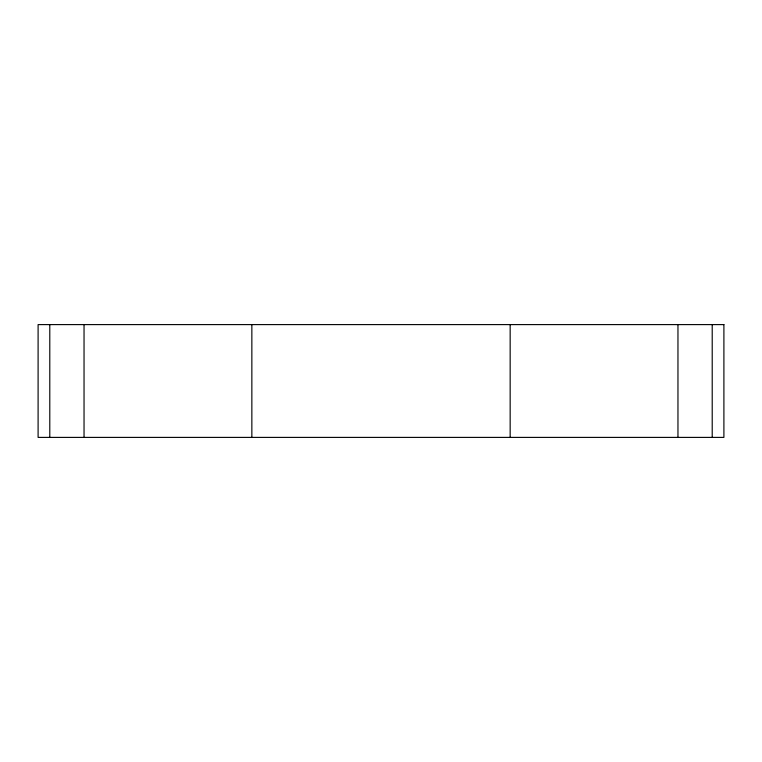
<?xml version="1.0" encoding="UTF-8"?>
<svg xmlns="http://www.w3.org/2000/svg" width="762" height="762" viewBox="0 0 762 762"><rect width="100%" height="100%" fill="white"/><g stroke="black" fill="none" stroke-linecap="round" stroke-linejoin="round"><path stroke-width="1.14" d="M712.213 324.602L712.213 437.398M677.961 324.602L677.961 437.398M510.159 324.602L510.159 437.398M251.851 324.602L251.851 437.398M84.039 324.602L84.039 437.398M49.787 324.602L49.787 437.398M723.9 324.602L38.1 324.602L38.1 437.398L723.9 437.398L723.9 324.602"/></g></svg>
